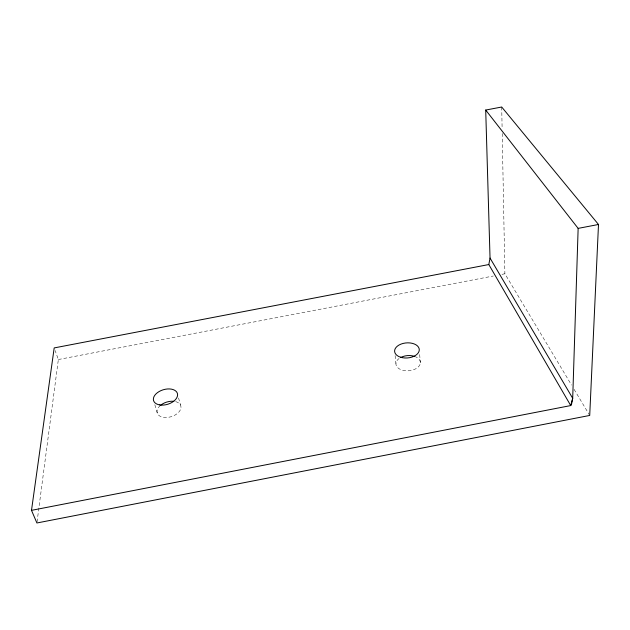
<?xml version="1.0" encoding="UTF-8"?>
<svg xmlns="http://www.w3.org/2000/svg" width="630" height="630" viewBox="0 0 630 630"><rect width="100%" height="100%" fill="white"/><g stroke="black" fill="none" stroke-linecap="round" stroke-linejoin="round"><path stroke-width="0.47" stroke-dasharray="3.15 2.36" d="M37.036 522.01L58.354 359.525L55.149 350.595M58.354 359.525L493.29 276.011M501.984 274.341L504.89 273.782L571.544 385.095M574.064 389.308L589.215 414.603M154.83 404.744L157.445 413.563M178.558 397.979L180.511 405.035M395.112 355.619L395.923 363.439M419.667 354.548L420.36 362.778M501.708 107.021L502.118 128.599M502.212 133.505L504.89 273.782M414.524 356.375A12.254 7.615 -4.5 0 1 418.147 367.093A12.254 7.615 -4.5 0 1 400.491 369.511A12.254 7.615 -4.5 0 1 399.089 358.494M175.644 401.625A12.332 7.655 -16.9 0 1 178.778 412.17A12.332 7.655 -16.9 0 1 161.713 416.926A12.332 7.655 -16.9 0 1 159.737 406.059"/><path stroke-width="0.94" d="M485.706 110.053L578.143 228.383L572.702 398.294L571.607 403.869L570.733 405.57L31.5 510.347L36.91 522.979L589.719 415.446L598.5 224.485L501.708 107.021L485.706 110.053L490.038 258.072L488.817 264.545L570.733 405.57L572.702 398.294L490.038 258.072M31.5 510.347L54.188 347.918L488.817 264.545M578.143 228.383L598.5 224.485M160.429 405.429A12.332 7.655 -16.9 0 1 173.833 401.302M400.633 357.525A12.254 7.615 -4.5 0 1 414.524 356.375M159.697 404.925A12.45 7.591 -16.7 0 0 177.597 394.593A12.45 7.591 -16.7 0 0 159.146 391.529A12.45 7.591 -16.7 0 0 159.697 404.925M400.515 357.218A12.372 7.552 -4.7 0 0 419.281 349.981A12.372 7.552 -4.7 0 0 401.026 344.09A12.372 7.552 -4.7 0 0 400.515 357.218"/></g></svg>
